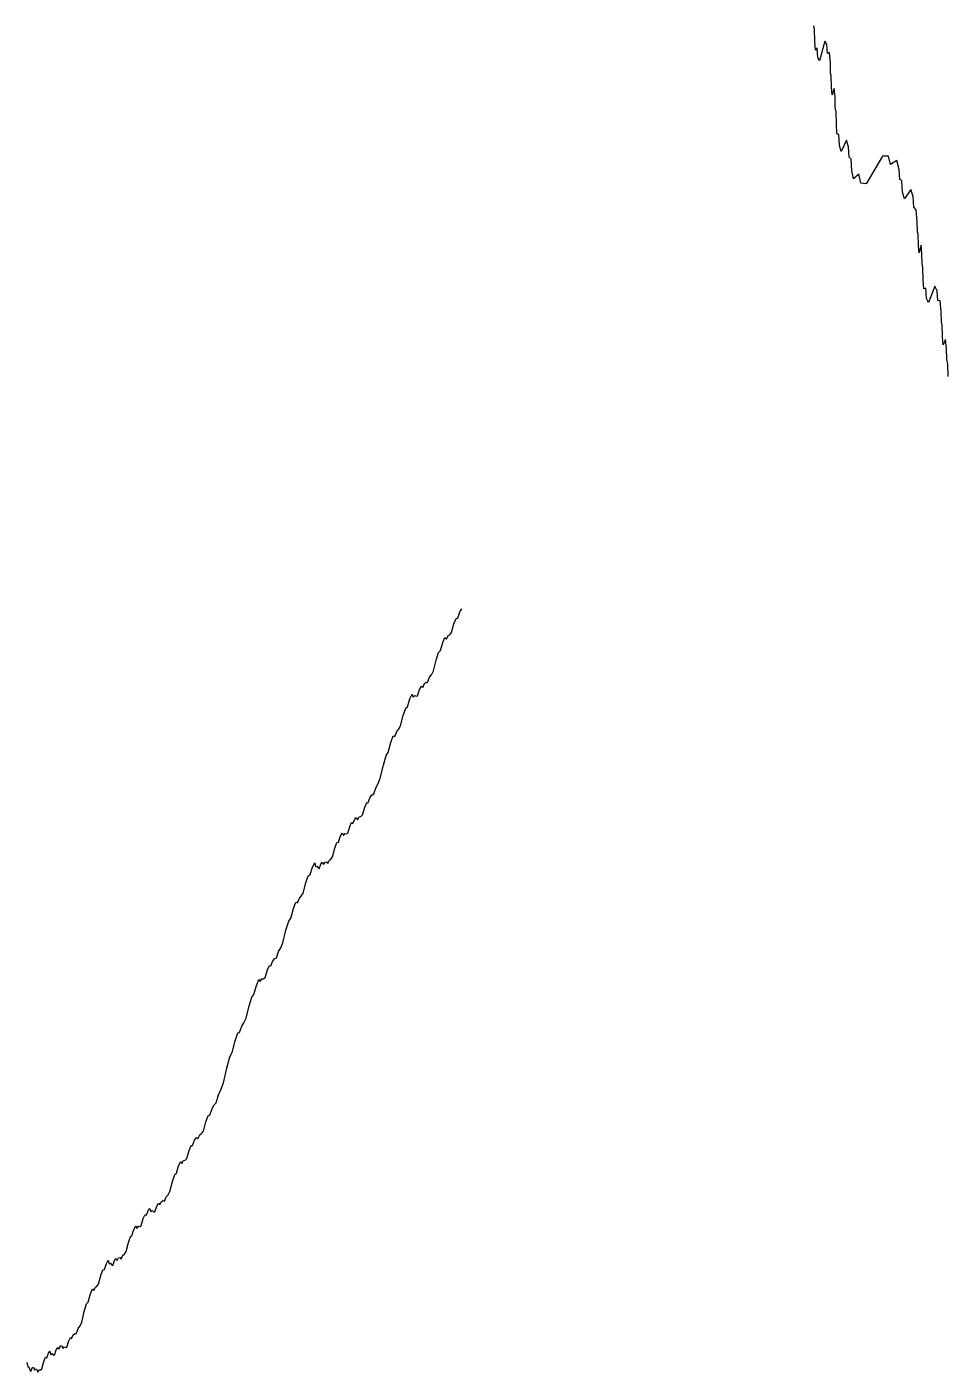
# Model space of a CAD drawing. Header units: metres. Extents: x 0 to 1, y 0 to 1.
# Drawn here: x 0.9005 to 1, y 0.582 to 0.7273 of the extents above; entities that cross this region are included whole.
import ezdxf

# ---------------------------------------------------------------- set-up
doc = ezdxf.new("R2010")
doc.units = ezdxf.units.M

msp = doc.modelspace()

# ---------------------------------------------------------------- linework, layer by layer
at = {"layer": '2', "color": 0}
for p, q in [((0.98558, 0.727027), (0.985508, 0.72738)), ((0.985608, 0.725737), (0.98558, 0.727027)), ((0.98567, 0.724774), (0.985608, 0.725737)), ((0.985859, 0.724993), (0.98567, 0.724774)), ((0.985931, 0.723921), (0.985859, 0.724993)), ((0.986692, 0.72573), (0.986119, 0.72359)), ((0.986911, 0.725393), (0.986692, 0.72573)), ((0.986984, 0.724393), (0.986911, 0.725393)), ((0.986119, 0.72359), (0.985931, 0.723921)), ((0.987203, 0.724502), (0.986984, 0.724393)), ((0.987287, 0.723389), (0.987203, 0.724502)), ((0.98731, 0.722268), (0.987287, 0.723389)), ((0.987382, 0.722009), (0.98731, 0.722268)), ((0.98741, 0.720755), (0.987382, 0.722009)), ((0.987482, 0.719946), (0.98741, 0.720755)), ((0.987701, 0.720633), (0.987482, 0.719946)), ((0.987785, 0.719741), (0.987701, 0.720633)), ((0.987813, 0.718559), (0.987785, 0.719741)), ((0.987897, 0.718112), (0.987813, 0.718559)), ((0.987929, 0.716786), (0.987897, 0.718112)), ((0.987991, 0.715722), (0.987929, 0.716786)), ((0.988179, 0.715636), (0.987991, 0.715722)), ((0.988251, 0.714448), (0.988179, 0.715636)), ((0.989013, 0.715024), (0.98844, 0.713812)), ((0.989232, 0.714333), (0.989013, 0.715024)), ((0.98844, 0.713812), (0.988251, 0.714448)), ((0.989304, 0.713217), (0.989232, 0.714333)), ((0.992903, 0.713326), (0.991161, 0.710335)), ((0.993569, 0.713315), (0.992903, 0.713326)), ((0.993789, 0.712423), (0.993569, 0.713315)), ((0.989524, 0.712971), (0.989304, 0.713217)), ((0.989607, 0.711722), (0.989524, 0.712971)), ((0.994455, 0.712858), (0.993789, 0.712423)), ((0.994709, 0.711869), (0.994455, 0.712858)), ((0.994782, 0.710783), (0.994709, 0.711869)), ((0.989796, 0.710851), (0.989607, 0.711722)), ((0.990369, 0.71135), (0.989796, 0.710851)), ((0.990588, 0.710386), (0.990369, 0.71135)), ((0.991161, 0.710335), (0.990588, 0.710386)), ((0.995001, 0.710631), (0.994782, 0.710783)), ((0.995085, 0.709418), (0.995001, 0.710631)), ((0.995304, 0.708716), (0.995085, 0.709418)), ((0.99597, 0.709729), (0.995304, 0.708716)), ((0.996225, 0.708962), (0.99597, 0.709729)), ((0.996308, 0.707821), (0.996225, 0.708962)), ((0.996563, 0.707498), (0.996308, 0.707821)), ((0.996661, 0.70622), (0.996563, 0.707498)), ((0.996684, 0.705113), (0.996661, 0.70622)), ((0.996756, 0.704894), (0.996684, 0.705113)), ((0.996784, 0.703655), (0.996756, 0.704894)), ((0.996856, 0.702886), (0.996784, 0.703655)), ((0.997075, 0.703695), (0.996856, 0.702886)), ((0.997159, 0.702849), (0.997075, 0.703695)), ((0.997187, 0.701682), (0.997159, 0.702849)), ((0.997271, 0.701282), (0.997187, 0.701682)), ((0.997303, 0.699974), (0.997271, 0.701282)), ((0.997375, 0.69897), (0.997303, 0.699974)), ((0.997594, 0.699065), (0.997375, 0.69897)), ((0.997678, 0.697946), (0.997594, 0.699065)), ((0.998563, 0.699256), (0.997897, 0.697492)), ((0.998818, 0.698776), (0.998563, 0.699256)), ((0.998902, 0.697729), (0.998818, 0.698776)), ((0.997897, 0.697492), (0.997678, 0.697946)), ((0.999156, 0.697694), (0.998902, 0.697729)), ((0.999254, 0.696526), (0.999156, 0.697694)), ((0.999281, 0.69539), (0.999254, 0.696526)), ((0.999365, 0.695084), (0.999281, 0.69539)), ((0.999397, 0.693811), (0.999365, 0.695084)), ((0.999481, 0.692955), (0.999397, 0.693811)), ((0.999736, 0.693499), (0.999481, 0.692955)), ((0.999833, 0.692552), (0.999736, 0.693499)), ((0.999865, 0.691351), (0.999833, 0.692552)), ((0.999963, 0.69085), (0.999865, 0.691351)), ((1, 0.689503), (0.999963, 0.69085)), ((0.947023, 0.663433), (0.947256, 0.664094)), ((0.947256, 0.664094), (0.947465, 0.664443)), ((0.946355, 0.661869), (0.946616, 0.662806)), ((0.946616, 0.662806), (0.946849, 0.663401)), ((0.946849, 0.663401), (0.947023, 0.663433)), ((0.945413, 0.660793), (0.945646, 0.661337)), ((0.945646, 0.661337), (0.945791, 0.661158)), ((0.945791, 0.661158), (0.945986, 0.661536)), ((0.945986, 0.661536), (0.94616, 0.661632)), ((0.94616, 0.661632), (0.946355, 0.661869)), ((0.944695, 0.658902), (0.944957, 0.659716)), ((0.944957, 0.659716), (0.945151, 0.659912)), ((0.945151, 0.659912), (0.945413, 0.660793)), ((0.944402, 0.65772), (0.944695, 0.658902)), ((0.943771, 0.656478), (0.943989, 0.657039)), ((0.943989, 0.657039), (0.944184, 0.657299)), ((0.944184, 0.657299), (0.944402, 0.65772)), ((0.941855, 0.654698), (0.942088, 0.655205)), ((0.942088, 0.655205), (0.94221, 0.654883)), ((0.942681, 0.655039), (0.942899, 0.655719)), ((0.942899, 0.655719), (0.943094, 0.656084)), ((0.943094, 0.656084), (0.943239, 0.655945)), ((0.943239, 0.655945), (0.943434, 0.656377)), ((0.943434, 0.656377), (0.943608, 0.65652)), ((0.943608, 0.65652), (0.943771, 0.656478)), ((0.941137, 0.652924), (0.941399, 0.653696)), ((0.941399, 0.653696), (0.941594, 0.65386)), ((0.941594, 0.65386), (0.941855, 0.654698)), ((0.94221, 0.654883), (0.942372, 0.655069)), ((0.942372, 0.655069), (0.942518, 0.654994)), ((0.942518, 0.654994), (0.942681, 0.655039)), ((0.940845, 0.651789), (0.941137, 0.652924)), ((0.940213, 0.650649), (0.940431, 0.651175)), ((0.940431, 0.651175), (0.940626, 0.651403)), ((0.940626, 0.651403), (0.940845, 0.651789)), ((0.939496, 0.648917), (0.939789, 0.649996)), ((0.939789, 0.649996), (0.94005, 0.650718)), ((0.94005, 0.650718), (0.940213, 0.650649)), ((0.938985, 0.647561), (0.939278, 0.648573)), ((0.939278, 0.648573), (0.939496, 0.648917)), ((0.938657, 0.646156), (0.938985, 0.647561)), ((0.937949, 0.644434), (0.938194, 0.645162)), ((0.938194, 0.645162), (0.938412, 0.645569)), ((0.938412, 0.645569), (0.938657, 0.646156)), ((0.936972, 0.643013), (0.93719, 0.643526)), ((0.93719, 0.643526), (0.937353, 0.643498)), ((0.937353, 0.643498), (0.937571, 0.644077)), ((0.937571, 0.644077), (0.937766, 0.644353)), ((0.937766, 0.644353), (0.937949, 0.644434)), ((0.936545, 0.641998), (0.936727, 0.642168)), ((0.936727, 0.642168), (0.936972, 0.643013)), ((0.935136, 0.64021), (0.935354, 0.640935)), ((0.935354, 0.640935), (0.935549, 0.64134)), ((0.935549, 0.64134), (0.935694, 0.641231)), ((0.935694, 0.641231), (0.935889, 0.641703)), ((0.935889, 0.641703), (0.936063, 0.641883)), ((0.936063, 0.641883), (0.936199, 0.641653)), ((0.936199, 0.641653), (0.936382, 0.641963)), ((0.936382, 0.641963), (0.936545, 0.641998)), ((0.933749, 0.63859), (0.933967, 0.639191)), ((0.933967, 0.639191), (0.93413, 0.639229)), ((0.93413, 0.639229), (0.934348, 0.639898)), ((0.934348, 0.639898), (0.934543, 0.640253)), ((0.934543, 0.640253), (0.934665, 0.639956)), ((0.934665, 0.639956), (0.934828, 0.640176)), ((0.934828, 0.640176), (0.934973, 0.640131)), ((0.934973, 0.640131), (0.935136, 0.64021)), ((0.933504, 0.637644), (0.933749, 0.63859)), ((0.931076, 0.635722), (0.931337, 0.636529)), ((0.931337, 0.636529), (0.93157, 0.637007)), ((0.93157, 0.637007), (0.931672, 0.636586)), ((0.931672, 0.636586), (0.931808, 0.63664)), ((0.931808, 0.63664), (0.931929, 0.636447)), ((0.931929, 0.636447), (0.932065, 0.636361)), ((0.932065, 0.636361), (0.932248, 0.636863)), ((0.932248, 0.636863), (0.932411, 0.63707)), ((0.932411, 0.63707), (0.932532, 0.636813)), ((0.932532, 0.636813), (0.932695, 0.637087)), ((0.932695, 0.637087), (0.93284, 0.63709)), ((0.93284, 0.63709), (0.932976, 0.636915)), ((0.932976, 0.636915), (0.933159, 0.637299)), ((0.933159, 0.637299), (0.933322, 0.637401)), ((0.933322, 0.637401), (0.933504, 0.637644)), ((0.930327, 0.633742), (0.930619, 0.634842)), ((0.930619, 0.634842), (0.930881, 0.635582)), ((0.930881, 0.635582), (0.931076, 0.635722)), ((0.929913, 0.633179), (0.930108, 0.633383)), ((0.930108, 0.633383), (0.930327, 0.633742)), ((0.928978, 0.631034), (0.929271, 0.632078)), ((0.929271, 0.632078), (0.929532, 0.632768)), ((0.929532, 0.632768), (0.929695, 0.632679)), ((0.929695, 0.632679), (0.929913, 0.633179)), ((0.928467, 0.62974), (0.92876, 0.630717)), ((0.92876, 0.630717), (0.928978, 0.631034)), ((0.928139, 0.628375), (0.928467, 0.62974)), ((0.927676, 0.627437), (0.927894, 0.627818)), ((0.927894, 0.627818), (0.928139, 0.628375)), ((0.926835, 0.625875), (0.927053, 0.626428)), ((0.927053, 0.626428), (0.927248, 0.626681)), ((0.927248, 0.626681), (0.927431, 0.62674)), ((0.927431, 0.62674), (0.927676, 0.627437)), ((0.926209, 0.624622), (0.926454, 0.625437)), ((0.926454, 0.625437), (0.926672, 0.625924)), ((0.926672, 0.625924), (0.926835, 0.625875)), ((0.924991, 0.622764), (0.925284, 0.623766)), ((0.925284, 0.623766), (0.925545, 0.624418)), ((0.925545, 0.624418), (0.925681, 0.624171)), ((0.925681, 0.624171), (0.925864, 0.624459)), ((0.925864, 0.624459), (0.926027, 0.624474)), ((0.926027, 0.624474), (0.926209, 0.624622)), ((0.92448, 0.621544), (0.924773, 0.622479)), ((0.924773, 0.622479), (0.924991, 0.622764)), ((0.924152, 0.620226), (0.92448, 0.621544)), ((0.923444, 0.618693), (0.923689, 0.619355)), ((0.923689, 0.619355), (0.923907, 0.619705)), ((0.923907, 0.619705), (0.924152, 0.620226)), ((0.92264, 0.616514), (0.922969, 0.617776)), ((0.922969, 0.617776), (0.923261, 0.61866)), ((0.923261, 0.61866), (0.923444, 0.618693)), ((0.922068, 0.614839), (0.922396, 0.616034)), ((0.922396, 0.616034), (0.92264, 0.616514)), ((0.9217, 0.61323), (0.922068, 0.614839)), ((0.921426, 0.61249), (0.9217, 0.61323)), ((0.920907, 0.611067), (0.921181, 0.611947)), ((0.921181, 0.611947), (0.921426, 0.61249)), ((0.920239, 0.609759), (0.920484, 0.610475)), ((0.920484, 0.610475), (0.920702, 0.610872)), ((0.920702, 0.610872), (0.920907, 0.611067)), ((0.919538, 0.608039), (0.919812, 0.609037)), ((0.919812, 0.609037), (0.920057, 0.609686)), ((0.920057, 0.609686), (0.920239, 0.609759)), ((0.918599, 0.607052), (0.918794, 0.60734)), ((0.918794, 0.60734), (0.918946, 0.607195)), ((0.918946, 0.607195), (0.919151, 0.607619)), ((0.919151, 0.607619), (0.919333, 0.607755)), ((0.919333, 0.607755), (0.919538, 0.608039)), ((0.917755, 0.605089), (0.917999, 0.60595)), ((0.917999, 0.60595), (0.918218, 0.606477)), ((0.918218, 0.606477), (0.91838, 0.606459)), ((0.91838, 0.606459), (0.918599, 0.607052)), ((0.916872, 0.604286), (0.917091, 0.604763)), ((0.917091, 0.604763), (0.917227, 0.604541)), ((0.917227, 0.604541), (0.917409, 0.604863)), ((0.917409, 0.604863), (0.917572, 0.604908)), ((0.917572, 0.604908), (0.917755, 0.605089)), ((0.9162, 0.602604), (0.916445, 0.603342)), ((0.916445, 0.603342), (0.916628, 0.603481)), ((0.916628, 0.603481), (0.916872, 0.604286)), ((0.915722, 0.601149), (0.915926, 0.601506)), ((0.915926, 0.601506), (0.9162, 0.602604)), ((0.914314, 0.599326), (0.914518, 0.599942)), ((0.914518, 0.599942), (0.914701, 0.60025)), ((0.914701, 0.60025), (0.914837, 0.600069)), ((0.914837, 0.600069), (0.915019, 0.600444)), ((0.915019, 0.600444), (0.915182, 0.600538)), ((0.915182, 0.600538), (0.915335, 0.600448)), ((0.915335, 0.600448), (0.915539, 0.600946)), ((0.915539, 0.600946), (0.915722, 0.601149)), ((0.912831, 0.597846), (0.91305, 0.598605)), ((0.91305, 0.598605), (0.913245, 0.59904)), ((0.913245, 0.59904), (0.91339, 0.598954)), ((0.91339, 0.598954), (0.913585, 0.599456)), ((0.913585, 0.599456), (0.913759, 0.599663)), ((0.913759, 0.599663), (0.913872, 0.599306)), ((0.913872, 0.599306), (0.914025, 0.599445)), ((0.914025, 0.599445), (0.914161, 0.599327)), ((0.914161, 0.599327), (0.914314, 0.599326)), ((0.911826, 0.596708), (0.912044, 0.597411)), ((0.912044, 0.597411), (0.912239, 0.597797)), ((0.912239, 0.597797), (0.91236, 0.597518)), ((0.91236, 0.597518), (0.912523, 0.597764)), ((0.912523, 0.597764), (0.912669, 0.597741)), ((0.912669, 0.597741), (0.912831, 0.597846)), ((0.9112, 0.595026), (0.911444, 0.59601)), ((0.911444, 0.59601), (0.911663, 0.596645)), ((0.911663, 0.596645), (0.911826, 0.596708)), ((0.909943, 0.59405), (0.910106, 0.594282)), ((0.910106, 0.594282), (0.910228, 0.594044)), ((0.910228, 0.594044), (0.91039, 0.594343)), ((0.91039, 0.594343), (0.910536, 0.594368)), ((0.910536, 0.594368), (0.910672, 0.594215)), ((0.910672, 0.594215), (0.910854, 0.594628)), ((0.910854, 0.594628), (0.911017, 0.594754)), ((0.911017, 0.594754), (0.9112, 0.595026)), ((0.908471, 0.592455), (0.908689, 0.593048)), ((0.908689, 0.593048), (0.908852, 0.59308)), ((0.908852, 0.59308), (0.909071, 0.59374)), ((0.909071, 0.59374), (0.909266, 0.594088)), ((0.909266, 0.594088), (0.909367, 0.593683)), ((0.909367, 0.593683), (0.909503, 0.593758)), ((0.909503, 0.593758), (0.909625, 0.593584)), ((0.909625, 0.593584), (0.909761, 0.593519)), ((0.909761, 0.593519), (0.909943, 0.59405)), ((0.907881, 0.591187), (0.908044, 0.591282)), ((0.908044, 0.591282), (0.908226, 0.591519)), ((0.908226, 0.591519), (0.908471, 0.592455)), ((0.907099, 0.589566), (0.907344, 0.590446)), ((0.907344, 0.590446), (0.907562, 0.590989)), ((0.907562, 0.590989), (0.907699, 0.59081)), ((0.907699, 0.59081), (0.907881, 0.591187)), ((0.906398, 0.587377), (0.906672, 0.588558)), ((0.906672, 0.588558), (0.906917, 0.589371)), ((0.906917, 0.589371), (0.907099, 0.589566)), ((0.906011, 0.586698), (0.906193, 0.586957)), ((0.906193, 0.586957), (0.906398, 0.587377)), ((0.90499, 0.585382), (0.905172, 0.585746)), ((0.905172, 0.585746), (0.905309, 0.585606)), ((0.905309, 0.585606), (0.905491, 0.586037)), ((0.905491, 0.586037), (0.905654, 0.58618)), ((0.905654, 0.58618), (0.905806, 0.586137)), ((0.905806, 0.586137), (0.906011, 0.586698)), ((0.902615, 0.583533), (0.902798, 0.584053)), ((0.902798, 0.584053), (0.90296, 0.584276)), ((0.90296, 0.584276), (0.903062, 0.583896)), ((0.903062, 0.583896), (0.903198, 0.584005)), ((0.903198, 0.584005), (0.903319, 0.583861)), ((0.903456, 0.583829), (0.903638, 0.584405)), ((0.903638, 0.584405), (0.903801, 0.584678)), ((0.903801, 0.584678), (0.903922, 0.58447)), ((0.903922, 0.58447), (0.904085, 0.584809)), ((0.904085, 0.584809), (0.904231, 0.584871)), ((0.904231, 0.584871), (0.904344, 0.584548)), ((0.904344, 0.584548), (0.904497, 0.584734)), ((0.904497, 0.584734), (0.904633, 0.584658)), ((0.904633, 0.584658), (0.904785, 0.584703)), ((0.904785, 0.584703), (0.90499, 0.585382)), ((0.900476, 0.583055), (0.90056, 0.582566)), ((0.90056, 0.582566), (0.900674, 0.582527)), ((0.900674, 0.582527), (0.900776, 0.582251)), ((0.901042, 0.58245), (0.901178, 0.582546)), ((0.901178, 0.582546), (0.90128, 0.582206)), ((0.902092, 0.582375), (0.902296, 0.583154)), ((0.902296, 0.583154), (0.902479, 0.583607)), ((0.902479, 0.583607), (0.902615, 0.583533)), ((0.903319, 0.583861), (0.903456, 0.583829)), ((0.900776, 0.582251), (0.900889, 0.582072)), ((0.900889, 0.582072), (0.901042, 0.58245)), ((0.90128, 0.582206), (0.901416, 0.582369)), ((0.901416, 0.582369), (0.901537, 0.582273)), ((0.901537, 0.582273), (0.901651, 0.582006)), ((0.901651, 0.582006), (0.901803, 0.582265)), ((0.901803, 0.582265), (0.901939, 0.582256)), ((0.901939, 0.582256), (0.902092, 0.582375))]:
    msp.add_line(p, q, dxfattribs=at)

doc.saveas('drawing.dxf')
